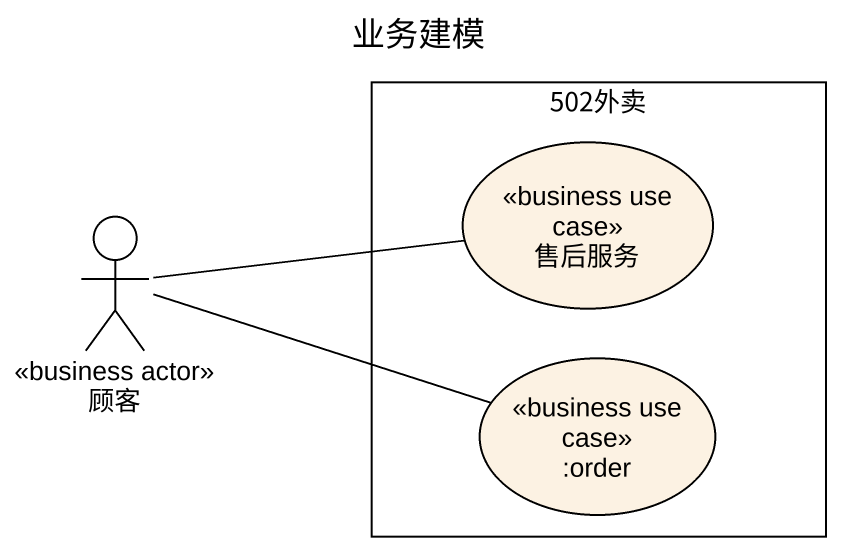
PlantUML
@startuml
title 业务建模
rectangle "502外卖" as r502外卖 {
  usecase 售后服务 <<business use case>>
  usecase ":order" as order <<business use case>>
}
actor 顾客 <<business actor>>
顾客 -right- 售后服务
顾客 -right- order
@enduml
